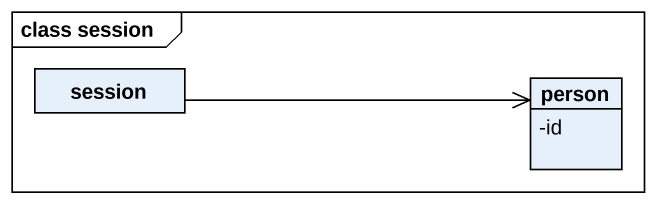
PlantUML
@startuml
mainframe class session
hide circle
hide empty members
skinparam classAttributeIconSize 0
class session
class "person" as person_ {
  -id
}
session -right-> person_
@enduml
